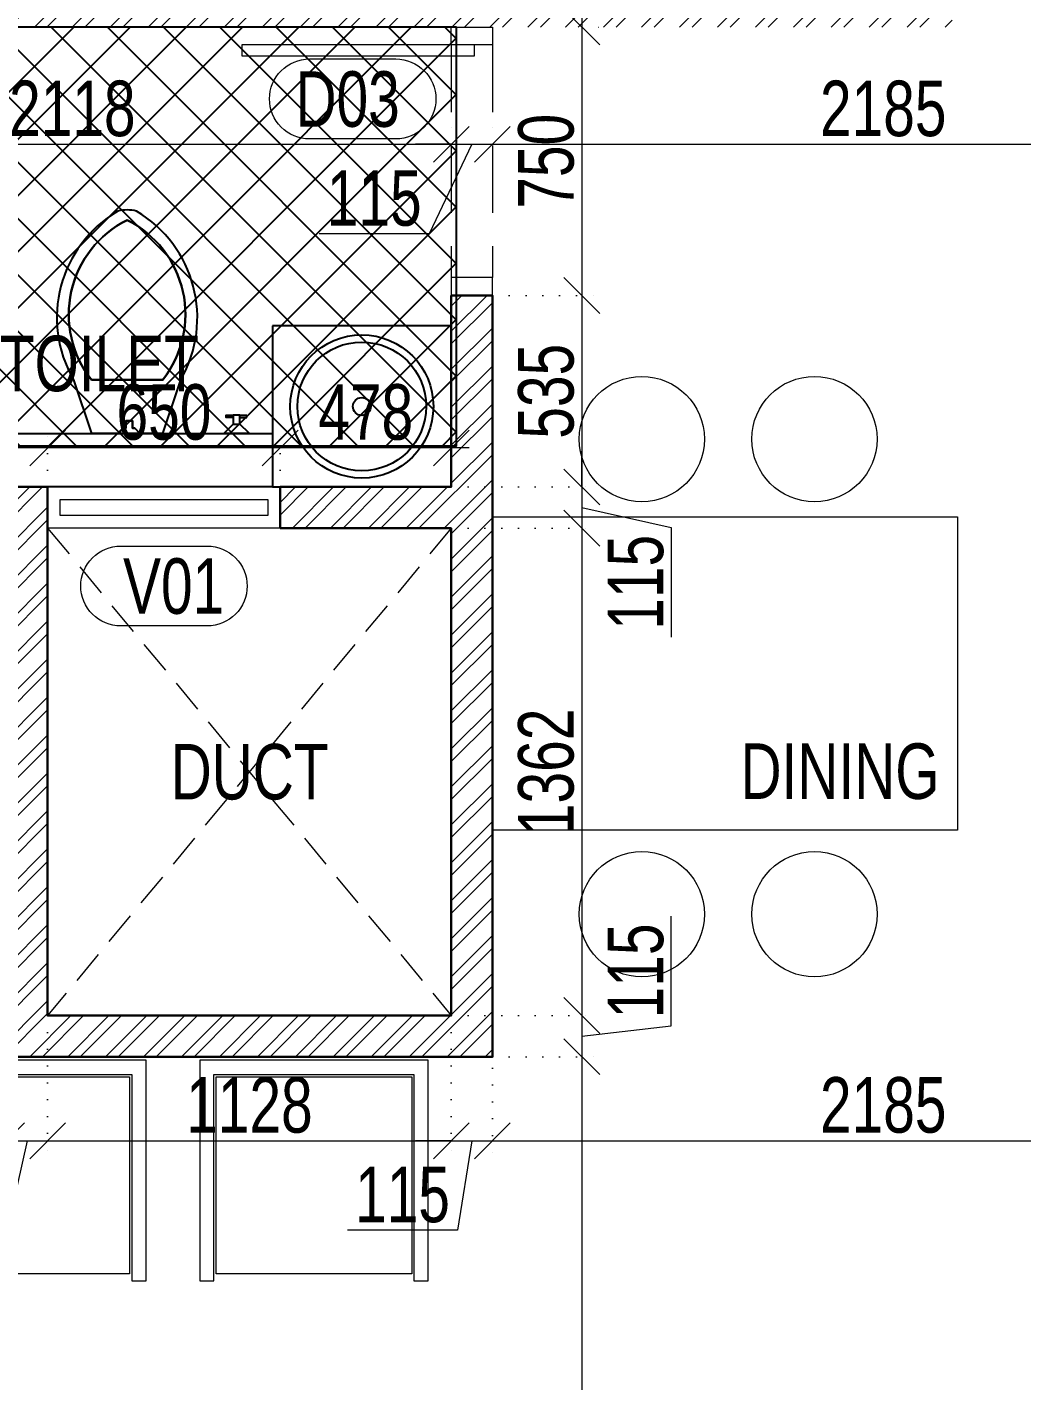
# Model space of a CAD drawing. Header units: inches. Extents: x 785882 to 928568, y 496782 to 576896.
# Drawn here: x 838634 to 841415, y 518159 to 521942 of the extents above; entities that cross this region are included whole.
import ezdxf
from ezdxf.enums import TextEntityAlignment as Align

# ---------------------------------------------------------------- set-up
doc = ezdxf.new("R2010")
doc.units = ezdxf.units.IN
doc.header["$LTSCALE"] = 750
doc.header["$MEASUREMENT"] = 0
for name, pattern in [('DOT', [0.25, 0, -0.25]), ('HIDDEN', [0.375, 0.25, -0.125]), ('HIDDEN2', [0.1875, 0.125, -0.0625])]:
    doc.linetypes.add(name, pattern=pattern)
for name, color, linetype, lineweight in [('d-fur', 250, 'Continuous', 9), ('DIMENSION WORKING-MSA', 222, 'Continuous', 13), ('DOOR NO-MSA', 4, 'Continuous', 9), ('DOOR-MSA', 50, 'Continuous', 13), ('DOTTED LINE-MSA', 3, 'HIDDEN2', 13), ('FURNITURE-MSA', 251, 'Continuous', 5), ('TEXT ROOM NAME-MSA', 210, 'Continuous', 13), ('WALL HATCH-MSA', 251, 'Continuous', 9), ('WALL-MSA', 32, 'Continuous', 30), ('WINDOE NO-MAS', 4, 'Continuous', 9), ('WINDOW-MSA', 50, 'Continuous', 13)]:
    doc.layers.add(name, color=color, linetype=linetype, lineweight=lineweight)
doc.layers.add('HATCH-SUNK 300MM-MSA', color=47, linetype='Continuous')
doc.layers.add('P.FIXTURE', color=7, linetype='Continuous')
doc.styles.add('AR', font='swisscl.ttf')
doc.styles.add('Arial-Reg', font='swisscl.ttf', dxfattribs={"height": 155})
doc.styles.add('Arial-Reg+0.8Sc', font='swisscl.ttf')
doc.styles.add('MtXpl_Swis721_LtCn_B', font='swisscl.ttf')
doc.dimstyles.new('WORKING DIM', dxfattribs={"dimtxt": 155, "dimasz": 100, "dimexe": 50, "dimexo": 0, "dimgap": 20, "dimtad": 1, "dimdec": 0, "dimzin": 0, "dimdsep": 46, "dimtxsty": 'AR', "dimblk": 'OBLIQUE', "dimcen": 0.09, "dimdle": 50, "dimclrd": 256, "dimclre": 250, "dimclrt": 256, "dimadec": 0, "dimazin": 0, "dimtfac": 1, "dimtdec": 0, "dimtofl": 0, "dimtmove": 1, "dimatfit": 0, "dimfxl": 1, "dimtolj": 1, "dimtzin": 0, "dimlwd": -1, "dimlwe": -1, "dimarcsym": 0})

# ---------------------------------------------------------------- blocks, each defined once
blk = doc.blocks.new('t4tgg34')
for points in [[(375405.3, -62759.1), (375390.8, -62744.6), (375390.8, -62738.4), (375370.8, -62738.4), (375370.8, -62719.7), (375390.8, -62719.7), (375390.8, -62713.4), (375405.3, -62699), (375405.3, -62635.1), (375255.5, -62585.2, 0.412342), (374784.6, -62708.9, 0.132891), (374784.6, -62761, 0.412336), (375255.5, -62884.7), (375405.3, -62834.8)], [(375255.5, -62834.8, -0.475238), (374809.5, -62734.9, -0.475243), (375255.5, -62635.1)]]:
    blk.add_lwpolyline(points, format="xyb", close=True)
blk.add_lwpolyline([(375255.5, -62834.8), (375255.5, -62635.1, 0.475243), (374809.5, -62734.9, 0.475238), (375255.5, -62834.8, 0.489246)], format="xyb")
blk.add_lwpolyline([(375405.3, -62635.1), (375405.3, -62699), (375390.8, -62713.4), (375390.8, -62719.7), (375370.8, -62719.7), (375370.8, -62738.4), (375390.8, -62738.4), (375390.8, -62744.6), (375405.3, -62759.1), (375405.3, -62699), (375405.3, -62834.8)])
blk = doc.blocks.new('9')
at = {"linetype": 'Continuous'}
for p, q in [((709869.5, -390414.7), (709869.5, -390433.8)), ((709875.9, -390414.7), (709875.9, -390433.8)), ((709875.9, -390433.8), (709869.5, -390433.8))]:
    blk.add_line(p, q, dxfattribs=at)
for points in [[(709875.9, -390395.7), (709875.9, -390376.6), (709869.5, -390376.6), (709869.5, -390395.7)], [(709894.9, -390395.7), (709920.3, -390370.3), (709920.3, -390440.1), (709894.9, -390414.7)]]:
    blk.add_lwpolyline(points, dxfattribs=at)
blk.add_lwpolyline([(709894.9, -390414.7), (709869.5, -390414.7), (709869.5, -390395.7), (709894.9, -390395.7)], close=True, dxfattribs=at)
blk = doc.blocks.new('A$Ca69f7aba')
at = {"layer": 'WINDOW-MSA', "ltscale": 5000}
for points in [[(-750, 0), (-700, 0), (-700, -115), (-750, -115)], [(0, 0), (-50, 0), (-50, -115), (0, -115)], [(-50, -50), (-50, -700), (-80, -700), (-80, -50)]]:
    blk.add_lwpolyline(points, close=True, dxfattribs=at)
at = {"layer": 'WINDOW-MSA', "linetype": 'HIDDEN'}
blk.add_lwpolyline([(-50, 0), (-700, 0)], dxfattribs=at)
at = {"layer": 'WINDOW-MSA', "linetype": 'HIDDEN', "elevation": 0}
blk.add_lwpolyline([(-50, -115), (-700, -115)], dxfattribs=at)
blk = doc.blocks.new('Win-Tag-03')
blk.add_lwpolyline([(-130, 120), (130, 120, -0.414214), (250, 0), (250, 0, -0.414214), (130, -120), (-130, -120, -0.414214), (-250, 0), (-250, 0, -0.414214)], format="xyb", close=True)
blk = doc.blocks.new('_Oblique')
at = {"color": 0, "linetype": 'ByBlock', "lineweight": -2}
blk.add_line((-0.5, -0.5), (0.5, 0.5), dxfattribs=at)
blk = doc.blocks.new('*D890')
at = {"layer": 'Defpoints', "color": 0, "ltscale": 0.25, "transparency": 16777216}
for p in [(840185, 522056.7), (840185, 521941.7), (840185, 521941.7)]:
    blk.add_point(p, dxfattribs=at)
at = {"layer": 'DIMENSION WORKING-MSA', "ltscale": 0.25, "transparency": 16777216}
for p, q in [((840435, 522108.1), (840435, 522415)), ((840185, 522056.7), (840185, 522156.7)), ((840185, 521999.2), (840435, 522108.1)), ((840185, 522056.7), (840185, 521941.7)), ((840185, 521941.7), (840185, 521841.7))]:
    blk.add_line(p, q, dxfattribs=at)
at = {"layer": 'DIMENSION WORKING-MSA', "color": 250, "linetype": 'DOT', "ltscale": 0.25, "transparency": 16777216}
for p, q in [((840185, 522056.7), (840235, 522056.7)), ((840185, 521941.7), (840235, 521941.7))]:
    blk.add_line(p, q, dxfattribs=at)
at = {"layer": 'DIMENSION WORKING-MSA', "ltscale": 0.25, "transparency": 16777216, "xscale": 100, "yscale": 100, "zscale": 100}
for p, rotation in [((840185, 522056.7), 270), ((840185, 521941.7), 90)]:
    blk.add_blockref('_Oblique', p, dxfattribs=dict(at, rotation=rotation))
at = {"layer": 'DIMENSION WORKING-MSA', "ltscale": 0.25, "transparency": 16777216, "insert": (840335.9, 522261.6), "char_height": 155, "attachment_point": 5, "rotation": 90, "style": 'AR'}
blk.add_mtext('\\A1;115', dxfattribs=at)
blk = doc.blocks.new('*D891')
at = {"layer": 'Defpoints', "color": 0, "ltscale": 0.25, "transparency": 16777216}
for p in [(840185, 521941.7), (839935, 521191.7), (840185, 521191.7)]:
    blk.add_point(p, dxfattribs=at)
at = {"layer": 'DIMENSION WORKING-MSA', "ltscale": 0.25, "transparency": 16777216}
blk.add_line((840185, 521991.7), (840185, 521141.7), dxfattribs=at)
at = {"layer": 'DIMENSION WORKING-MSA', "color": 250, "linetype": 'DOT', "ltscale": 0.25, "transparency": 16777216}
for p, q in [((840185, 521941.7), (840135, 521941.7)), ((839935, 521191.7), (840235, 521191.7))]:
    blk.add_line(p, q, dxfattribs=at)
at = {"layer": 'DIMENSION WORKING-MSA', "ltscale": 0.25, "transparency": 16777216, "xscale": 100, "yscale": 100, "zscale": 100}
for p, rotation in [((840185, 521941.7), 90), ((840185, 521191.7), 270)]:
    blk.add_blockref('_Oblique', p, dxfattribs=dict(at, rotation=rotation))
at = {"layer": 'DIMENSION WORKING-MSA', "ltscale": 0.25, "transparency": 16777216, "insert": (840085.6, 521566.7), "char_height": 155, "attachment_point": 5, "rotation": 90, "style": 'AR'}
blk.add_mtext('\\A1;750', dxfattribs=at)
blk = doc.blocks.new('*D892')
at = {"layer": 'Defpoints', "color": 0, "ltscale": 0.25, "transparency": 16777216}
for p in [(839935, 521191.7), (839820, 520656.7), (840185, 520656.7)]:
    blk.add_point(p, dxfattribs=at)
at = {"layer": 'DIMENSION WORKING-MSA', "ltscale": 0.25, "transparency": 16777216}
blk.add_line((840185, 521241.7), (840185, 520606.7), dxfattribs=at)
at = {"layer": 'DIMENSION WORKING-MSA', "color": 250, "linetype": 'DOT', "ltscale": 0.25, "transparency": 16777216}
for p, q in [((839935, 521191.7), (840235, 521191.7)), ((839820, 520656.7), (840235, 520656.7))]:
    blk.add_line(p, q, dxfattribs=at)
at = {"layer": 'DIMENSION WORKING-MSA', "ltscale": 0.25, "transparency": 16777216, "xscale": 100, "yscale": 100, "zscale": 100}
for p, rotation in [((840185, 521191.7), 90), ((840185, 520656.7), 270)]:
    blk.add_blockref('_Oblique', p, dxfattribs=dict(at, rotation=rotation))
at = {"layer": 'DIMENSION WORKING-MSA', "ltscale": 0.25, "transparency": 16777216, "insert": (840085.5, 520924.2), "char_height": 155, "attachment_point": 5, "rotation": 90, "style": 'AR'}
blk.add_mtext('\\A1;535', dxfattribs=at)
blk = doc.blocks.new('*D893')
at = {"layer": 'Defpoints', "color": 0, "ltscale": 0.25, "transparency": 16777216}
for p in [(839820, 520656.7), (839820, 520541.7), (840185, 520541.7)]:
    blk.add_point(p, dxfattribs=at)
at = {"layer": 'DIMENSION WORKING-MSA', "ltscale": 0.25, "transparency": 16777216}
for p, q in [((840185, 520656.7), (840185, 520756.7)), ((840185, 520656.7), (840185, 520541.7)), ((840185, 520599.2), (840435, 520543.8)), ((840435, 520543.8), (840435, 520237)), ((840185, 520541.7), (840185, 520441.7))]:
    blk.add_line(p, q, dxfattribs=at)
at = {"layer": 'DIMENSION WORKING-MSA', "color": 250, "linetype": 'DOT', "ltscale": 0.25, "transparency": 16777216}
for p, q in [((839820, 520656.7), (840235, 520656.7)), ((839820, 520541.7), (840235, 520541.7))]:
    blk.add_line(p, q, dxfattribs=at)
at = {"layer": 'DIMENSION WORKING-MSA', "ltscale": 0.25, "transparency": 16777216, "xscale": 100, "yscale": 100, "zscale": 100}
for p, rotation in [((840185, 520656.7), 270), ((840185, 520541.7), 90)]:
    blk.add_blockref('_Oblique', p, dxfattribs=dict(at, rotation=rotation))
at = {"layer": 'DIMENSION WORKING-MSA', "ltscale": 0.25, "transparency": 16777216, "insert": (840335.9, 520390.4), "char_height": 155, "attachment_point": 5, "rotation": 90, "style": 'AR'}
blk.add_mtext('\\A1;115', dxfattribs=at)
blk = doc.blocks.new('*D894')
at = {"layer": 'Defpoints', "color": 0, "ltscale": 0.25, "transparency": 16777216}
for p in [(839820, 520541.7), (839820, 519180), (840185, 519180)]:
    blk.add_point(p, dxfattribs=at)
at = {"layer": 'DIMENSION WORKING-MSA', "ltscale": 0.25, "transparency": 16777216}
blk.add_line((840185, 520591.7), (840185, 519130), dxfattribs=at)
at = {"layer": 'DIMENSION WORKING-MSA', "color": 250, "linetype": 'DOT', "ltscale": 0.25, "transparency": 16777216}
for p, q in [((839820, 520541.7), (840235, 520541.7)), ((839820, 519180), (840235, 519180))]:
    blk.add_line(p, q, dxfattribs=at)
at = {"layer": 'DIMENSION WORKING-MSA', "ltscale": 0.25, "transparency": 16777216, "xscale": 100, "yscale": 100, "zscale": 100}
for p, rotation in [((840185, 520541.7), 90), ((840185, 519180), 270)]:
    blk.add_blockref('_Oblique', p, dxfattribs=dict(at, rotation=rotation))
at = {"layer": 'DIMENSION WORKING-MSA', "ltscale": 0.25, "transparency": 16777216, "insert": (840085.5, 519860.8), "char_height": 155, "attachment_point": 5, "rotation": 90, "style": 'AR'}
blk.add_mtext('\\A1;1362', dxfattribs=at)
blk = doc.blocks.new('*D895')
at = {"layer": 'Defpoints', "color": 0, "ltscale": 0.25, "transparency": 16777216}
for p in [(839820, 519180), (839935, 519065), (840185, 519065)]:
    blk.add_point(p, dxfattribs=at)
at = {"layer": 'DIMENSION WORKING-MSA', "ltscale": 0.25, "transparency": 16777216}
for p, q in [((840435, 519151.3), (840435, 519458.1)), ((840185, 519230), (840185, 519015)), ((840185, 519122.5), (840435, 519151.3))]:
    blk.add_line(p, q, dxfattribs=at)
at = {"layer": 'DIMENSION WORKING-MSA', "color": 250, "linetype": 'DOT', "ltscale": 0.25, "transparency": 16777216}
for p, q in [((839820, 519180), (840235, 519180)), ((839935, 519065), (840235, 519065))]:
    blk.add_line(p, q, dxfattribs=at)
at = {"layer": 'DIMENSION WORKING-MSA', "ltscale": 0.25, "transparency": 16777216, "xscale": 100, "yscale": 100, "zscale": 100}
for p, rotation in [((840185, 519180), 90), ((840185, 519065), 270)]:
    blk.add_blockref('_Oblique', p, dxfattribs=dict(at, rotation=rotation))
at = {"layer": 'DIMENSION WORKING-MSA', "ltscale": 0.25, "transparency": 16777216, "insert": (840335.9, 519304.7), "char_height": 155, "attachment_point": 5, "rotation": 90, "style": 'AR'}
blk.add_mtext('\\A1;115', dxfattribs=at)
blk = doc.blocks.new('*D896')
at = {"layer": 'Defpoints', "color": 0, "ltscale": 0.25, "transparency": 16777216}
for p in [(839935, 519065), (840185, 515845), (840185, 515845)]:
    blk.add_point(p, dxfattribs=at)
at = {"layer": 'DIMENSION WORKING-MSA', "ltscale": 0.25, "transparency": 16777216}
blk.add_line((840185, 519115), (840185, 515795), dxfattribs=at)
at = {"layer": 'DIMENSION WORKING-MSA', "color": 250, "linetype": 'DOT', "ltscale": 0.25, "transparency": 16777216}
for p, q in [((839935, 519065), (840235, 519065)), ((840185, 515845), (840135, 515845))]:
    blk.add_line(p, q, dxfattribs=at)
at = {"layer": 'DIMENSION WORKING-MSA', "ltscale": 0.25, "transparency": 16777216, "xscale": 100, "yscale": 100, "zscale": 100}
for p, rotation in [((840185, 519065), 90), ((840185, 515845), 270)]:
    blk.add_blockref('_Oblique', p, dxfattribs=dict(at, rotation=rotation))
at = {"layer": 'DIMENSION WORKING-MSA', "ltscale": 0.25, "transparency": 16777216, "insert": (840085.5, 517455), "char_height": 155, "attachment_point": 5, "rotation": 90, "style": 'AR'}
blk.add_mtext('\\A1;3220', dxfattribs=at)
blk = doc.blocks.new('*D912')
at = {"layer": 'Defpoints', "color": 0, "ltscale": 0.25, "transparency": 16777216}
for p in [(838577, 519180), (838692, 519180), (838692, 518830)]:
    blk.add_point(p, dxfattribs=at)
at = {"layer": 'DIMENSION WORKING-MSA', "color": 250, "linetype": 'DOT', "ltscale": 0.25, "transparency": 16777216}
for p, q in [((838577, 519180), (838577, 518780)), ((838692, 519180), (838692, 518780))]:
    blk.add_line(p, q, dxfattribs=at)
at = {"layer": 'DIMENSION WORKING-MSA', "ltscale": 0.25, "transparency": 16777216}
for p, q in [((838577, 518830), (838477, 518830)), ((838577, 518830), (838692, 518830)), ((838634.5, 518830), (838579.2, 518580)), ((838692, 518830), (838792, 518830)), ((838579.2, 518580), (838272.3, 518580))]:
    blk.add_line(p, q, dxfattribs=at)
at = {"layer": 'DIMENSION WORKING-MSA', "ltscale": 0.25, "transparency": 16777216, "xscale": 100, "yscale": 100, "zscale": 100}
blk.add_blockref('_Oblique', (838577, 518830), dxfattribs=at)
at = {"layer": 'DIMENSION WORKING-MSA', "ltscale": 0.25, "transparency": 16777216, "xscale": 100, "yscale": 100, "zscale": 100, "rotation": 180}
blk.add_blockref('_Oblique', (838692, 518830), dxfattribs=at)
at = {"layer": 'DIMENSION WORKING-MSA', "ltscale": 0.25, "transparency": 16777216, "insert": (838425.8, 518679), "char_height": 155, "attachment_point": 5, "style": 'AR'}
blk.add_mtext('\\A1;115', dxfattribs=at)
blk = doc.blocks.new('*D913')
at = {"layer": 'Defpoints', "color": 0, "ltscale": 0.25, "transparency": 16777216}
for p in [(838692, 519180), (839820, 519180), (839820, 518830)]:
    blk.add_point(p, dxfattribs=at)
at = {"layer": 'DIMENSION WORKING-MSA', "color": 250, "linetype": 'DOT', "ltscale": 0.25, "transparency": 16777216}
for p, q in [((838692, 519180), (838692, 518780)), ((839820, 519180), (839820, 518780))]:
    blk.add_line(p, q, dxfattribs=at)
at = {"layer": 'DIMENSION WORKING-MSA', "ltscale": 0.25, "transparency": 16777216}
blk.add_line((838642, 518830), (839870, 518830), dxfattribs=at)
at = {"layer": 'DIMENSION WORKING-MSA', "ltscale": 0.25, "transparency": 16777216, "xscale": 100, "yscale": 100, "zscale": 100, "rotation": 180}
blk.add_blockref('_Oblique', (838692, 518830), dxfattribs=at)
at = {"layer": 'DIMENSION WORKING-MSA', "ltscale": 0.25, "transparency": 16777216, "xscale": 100, "yscale": 100, "zscale": 100}
blk.add_blockref('_Oblique', (839820, 518830), dxfattribs=at)
at = {"layer": 'DIMENSION WORKING-MSA', "ltscale": 0.25, "transparency": 16777216, "insert": (839256, 518929.3), "char_height": 155, "attachment_point": 5, "style": 'AR'}
blk.add_mtext('\\A1;1128', dxfattribs=at)
blk = doc.blocks.new('*D914')
at = {"layer": 'Defpoints', "color": 0, "ltscale": 0.25, "transparency": 16777216}
for p in [(839820, 519180), (839935, 519080), (839935, 518830)]:
    blk.add_point(p, dxfattribs=at)
at = {"layer": 'DIMENSION WORKING-MSA', "color": 250, "linetype": 'DOT', "ltscale": 0.25, "transparency": 16777216}
for p, q in [((839820, 519180), (839820, 518780)), ((839935, 519080), (839935, 518780))]:
    blk.add_line(p, q, dxfattribs=at)
at = {"layer": 'DIMENSION WORKING-MSA', "ltscale": 0.25, "transparency": 16777216}
for p, q in [((839820, 518830), (839720, 518830)), ((839820, 518830), (839935, 518830)), ((839877.5, 518830), (839837.2, 518580)), ((839935, 518830), (840035, 518830)), ((839837.2, 518580), (839530.3, 518580))]:
    blk.add_line(p, q, dxfattribs=at)
at = {"layer": 'DIMENSION WORKING-MSA', "ltscale": 0.25, "transparency": 16777216, "xscale": 100, "yscale": 100, "zscale": 100}
blk.add_blockref('_Oblique', (839820, 518830), dxfattribs=at)
at = {"layer": 'DIMENSION WORKING-MSA', "ltscale": 0.25, "transparency": 16777216, "xscale": 100, "yscale": 100, "zscale": 100, "rotation": 180}
blk.add_blockref('_Oblique', (839935, 518830), dxfattribs=at)
at = {"layer": 'DIMENSION WORKING-MSA', "ltscale": 0.25, "transparency": 16777216, "insert": (839683.8, 518679), "char_height": 155, "attachment_point": 5, "style": 'AR'}
blk.add_mtext('\\A1;115', dxfattribs=at)
blk = doc.blocks.new('*D915')
at = {"layer": 'Defpoints', "color": 0, "ltscale": 0.25, "transparency": 16777216}
for p in [(842119.6, 519231.9), (839935, 519080), (842119.6, 518830)]:
    blk.add_point(p, dxfattribs=at)
at = {"layer": 'DIMENSION WORKING-MSA', "color": 250, "linetype": 'DOT', "ltscale": 0.25, "transparency": 16777216}
for p, q in [((842119.6, 519231.9), (842119.6, 518780)), ((839935, 519080), (839935, 518780))]:
    blk.add_line(p, q, dxfattribs=at)
at = {"layer": 'DIMENSION WORKING-MSA', "ltscale": 0.25, "transparency": 16777216}
blk.add_line((839885, 518830), (842169.6, 518830), dxfattribs=at)
at = {"layer": 'DIMENSION WORKING-MSA', "ltscale": 0.25, "transparency": 16777216, "xscale": 100, "yscale": 100, "zscale": 100, "rotation": 180}
blk.add_blockref('_Oblique', (839935, 518830), dxfattribs=at)
at = {"layer": 'DIMENSION WORKING-MSA', "ltscale": 0.25, "transparency": 16777216, "xscale": 100, "yscale": 100, "zscale": 100}
blk.add_blockref('_Oblique', (842119.6, 518830), dxfattribs=at)
at = {"layer": 'DIMENSION WORKING-MSA', "ltscale": 0.25, "transparency": 16777216, "insert": (841027.3, 518929.3), "char_height": 155, "attachment_point": 5, "style": 'AR'}
blk.add_mtext('\\A1;2185', dxfattribs=at)
blk = doc.blocks.new('*D944')
at = {"layer": 'Defpoints', "color": 0, "ltscale": 0.25, "transparency": 16777216}
for p in [(837702.1, 521614.1), (839820, 521614.1), (839820, 521614.1)]:
    blk.add_point(p, dxfattribs=at)
at = {"layer": 'DIMENSION WORKING-MSA', "color": 250, "linetype": 'DOT', "ltscale": 0.25, "transparency": 16777216}
for p, q in [((837702.1, 521614.1), (837702.1, 521664.1)), ((839820, 521614.1), (839820, 521664.1))]:
    blk.add_line(p, q, dxfattribs=at)
at = {"layer": 'DIMENSION WORKING-MSA', "ltscale": 0.25, "transparency": 16777216}
blk.add_line((837652.1, 521614.1), (839870, 521614.1), dxfattribs=at)
at = {"layer": 'DIMENSION WORKING-MSA', "ltscale": 0.25, "transparency": 16777216, "xscale": 100, "yscale": 100, "zscale": 100, "rotation": 180}
blk.add_blockref('_Oblique', (837702.1, 521614.1), dxfattribs=at)
at = {"layer": 'DIMENSION WORKING-MSA', "ltscale": 0.25, "transparency": 16777216, "xscale": 100, "yscale": 100, "zscale": 100}
blk.add_blockref('_Oblique', (839820, 521614.1), dxfattribs=at)
at = {"layer": 'DIMENSION WORKING-MSA', "ltscale": 0.25, "transparency": 16777216, "insert": (838761, 521713.4), "char_height": 155, "attachment_point": 5, "style": 'AR'}
blk.add_mtext('\\A1;2118', dxfattribs=at)
blk = doc.blocks.new('*D945')
at = {"layer": 'Defpoints', "color": 0, "ltscale": 0.25, "transparency": 16777216}
for p in [(839820, 521614.1), (839935, 521614.1), (839935, 521614.1)]:
    blk.add_point(p, dxfattribs=at)
at = {"layer": 'DIMENSION WORKING-MSA', "color": 250, "linetype": 'DOT', "ltscale": 0.25, "transparency": 16777216}
for p, q in [((839820, 521614.1), (839820, 521664.1)), ((839935, 521614.1), (839935, 521664.1))]:
    blk.add_line(p, q, dxfattribs=at)
at = {"layer": 'DIMENSION WORKING-MSA', "ltscale": 0.25, "transparency": 16777216}
for p, q in [((839820, 521614.1), (839720, 521614.1)), ((839877.5, 521614.1), (839758.2, 521364.1)), ((839820, 521614.1), (839935, 521614.1)), ((839935, 521614.1), (840035, 521614.1)), ((839758.2, 521364.1), (839451.3, 521364.1))]:
    blk.add_line(p, q, dxfattribs=at)
at = {"layer": 'DIMENSION WORKING-MSA', "ltscale": 0.25, "transparency": 16777216, "xscale": 100, "yscale": 100, "zscale": 100}
blk.add_blockref('_Oblique', (839820, 521614.1), dxfattribs=at)
at = {"layer": 'DIMENSION WORKING-MSA', "ltscale": 0.25, "transparency": 16777216, "xscale": 100, "yscale": 100, "zscale": 100, "rotation": 180}
blk.add_blockref('_Oblique', (839935, 521614.1), dxfattribs=at)
at = {"layer": 'DIMENSION WORKING-MSA', "ltscale": 0.25, "transparency": 16777216, "insert": (839604.8, 521463.1), "char_height": 155, "attachment_point": 5, "style": 'AR'}
blk.add_mtext('\\A1;115', dxfattribs=at)
blk = doc.blocks.new('*D946')
at = {"layer": 'Defpoints', "color": 0, "ltscale": 0.25, "transparency": 16777216}
for p in [(839935, 521614.1), (842119.6, 521614.1), (842119.6, 521614.1)]:
    blk.add_point(p, dxfattribs=at)
at = {"layer": 'DIMENSION WORKING-MSA', "color": 250, "linetype": 'DOT', "ltscale": 0.25, "transparency": 16777216}
for p, q in [((839935, 521614.1), (839935, 521664.1)), ((842119.6, 521614.1), (842119.6, 521664.1))]:
    blk.add_line(p, q, dxfattribs=at)
at = {"layer": 'DIMENSION WORKING-MSA', "ltscale": 0.25, "transparency": 16777216}
blk.add_line((839885, 521614.1), (842169.6, 521614.1), dxfattribs=at)
at = {"layer": 'DIMENSION WORKING-MSA', "ltscale": 0.25, "transparency": 16777216, "xscale": 100, "yscale": 100, "zscale": 100, "rotation": 180}
blk.add_blockref('_Oblique', (839935, 521614.1), dxfattribs=at)
at = {"layer": 'DIMENSION WORKING-MSA', "ltscale": 0.25, "transparency": 16777216, "xscale": 100, "yscale": 100, "zscale": 100}
blk.add_blockref('_Oblique', (842119.6, 521614.1), dxfattribs=at)
at = {"layer": 'DIMENSION WORKING-MSA', "ltscale": 0.25, "transparency": 16777216, "insert": (841027.3, 521713.4), "char_height": 155, "attachment_point": 5, "style": 'AR'}
blk.add_mtext('\\A1;2185', dxfattribs=at)
blk = doc.blocks.new('A$C59c041b7')
at = {"layer": 'HATCH-SUNK 300MM-MSA', "transparency": 33554559}
h = blk.add_hatch(dxfattribs=at)
h.set_pattern_fill('ANSI37', color=256, scale=35)
h.set_pattern_definition([(45, (0, 0), (-78.57724, 78.57724), []), (135, (0, 0), (-78.57724, -78.57724), [])])
h.paths.add_polyline_path([(13525.3, -41262.3), (11507.4, -41262.3), (11507.6, -42432.3), (13525.5, -42432.3)])
at = {"layer": 'HATCH-SUNK 300MM-MSA'}
blk.add_lwpolyline([(13525.3, -41262.3), (11507.4, -41262.3), (11507.6, -42432.3), (13525.5, -42432.3)], close=True, dxfattribs=at)
blk = doc.blocks.new('A$Caebde61c')
at = {"layer": 'FURNITURE-MSA'}
blk.add_lwpolyline([(14925.5, -43505.7), (13625.5, -43505.7), (13625.5, -42630.7), (14925.5, -42630.7)], close=True, dxfattribs=at)
for centre in [(14043.1, -42413.4), (14525.5, -42413.4), (14043.1, -43741), (14525.5, -43741)]:
    blk.add_circle(centre, 175, dxfattribs=at)
blk = doc.blocks.new('*D1215')
at = {"layer": 'Defpoints', "color": 0, "ltscale": 0.25, "transparency": 16777216}
for p in [(837702.1, 520765.8), (837702.1, 520656.7), (838692, 520656.7)]:
    blk.add_point(p, dxfattribs=at)
at = {"layer": 'DIMENSION WORKING-MSA', "color": 250, "linetype": 'DOT', "ltscale": 0.25, "transparency": 16777216}
for p, q in [((837702.1, 520656.7), (837702.1, 520815.8)), ((838692, 520656.7), (838692, 520815.8))]:
    blk.add_line(p, q, dxfattribs=at)
at = {"layer": 'DIMENSION WORKING-MSA', "ltscale": 0.25, "transparency": 16777216}
blk.add_line((838742, 520765.8), (837652.1, 520765.8), dxfattribs=at)
at = {"layer": 'DIMENSION WORKING-MSA', "ltscale": 0.25, "transparency": 16777216, "xscale": 100, "yscale": 100, "zscale": 100, "rotation": 180}
blk.add_blockref('_Oblique', (837702.1, 520765.8), dxfattribs=at)
at = {"layer": 'DIMENSION WORKING-MSA', "ltscale": 0.25, "transparency": 16777216, "xscale": 100, "yscale": 100, "zscale": 100}
blk.add_blockref('_Oblique', (838692, 520765.8), dxfattribs=at)
at = {"layer": 'DIMENSION WORKING-MSA', "ltscale": 0.25, "transparency": 16777216, "insert": (838197, 520865.2), "char_height": 155, "attachment_point": 5, "style": 'AR'}
blk.add_mtext('\\A1;990', dxfattribs=at)
blk = doc.blocks.new('*D1216')
at = {"layer": 'Defpoints', "color": 0, "ltscale": 0.25, "transparency": 16777216}
for p in [(838692, 520765.8), (838692, 520656.7), (839342, 520656.7)]:
    blk.add_point(p, dxfattribs=at)
at = {"layer": 'DIMENSION WORKING-MSA', "color": 250, "linetype": 'DOT', "ltscale": 0.25, "transparency": 16777216}
for p, q in [((838692, 520656.7), (838692, 520815.8)), ((839342, 520656.7), (839342, 520815.8))]:
    blk.add_line(p, q, dxfattribs=at)
at = {"layer": 'DIMENSION WORKING-MSA', "ltscale": 0.25, "transparency": 16777216}
blk.add_line((839392, 520765.8), (838642, 520765.8), dxfattribs=at)
at = {"layer": 'DIMENSION WORKING-MSA', "ltscale": 0.25, "transparency": 16777216, "xscale": 100, "yscale": 100, "zscale": 100, "rotation": 180}
blk.add_blockref('_Oblique', (838692, 520765.8), dxfattribs=at)
at = {"layer": 'DIMENSION WORKING-MSA', "ltscale": 0.25, "transparency": 16777216, "xscale": 100, "yscale": 100, "zscale": 100}
blk.add_blockref('_Oblique', (839342, 520765.8), dxfattribs=at)
at = {"layer": 'DIMENSION WORKING-MSA', "ltscale": 0.25, "transparency": 16777216, "insert": (839017, 520865.2), "char_height": 155, "attachment_point": 5, "style": 'AR'}
blk.add_mtext('\\A1;650', dxfattribs=at)
blk = doc.blocks.new('*D1217')
at = {"layer": 'Defpoints', "color": 0, "ltscale": 0.25, "transparency": 16777216}
for p in [(839342, 520765.8), (839342, 520656.7), (839820, 520656.7)]:
    blk.add_point(p, dxfattribs=at)
at = {"layer": 'DIMENSION WORKING-MSA', "color": 250, "linetype": 'DOT', "ltscale": 0.25, "transparency": 16777216}
for p, q in [((839342, 520656.7), (839342, 520815.8)), ((839820, 520656.7), (839820, 520815.8))]:
    blk.add_line(p, q, dxfattribs=at)
at = {"layer": 'DIMENSION WORKING-MSA', "ltscale": 0.25, "transparency": 16777216}
blk.add_line((839870, 520765.8), (839292, 520765.8), dxfattribs=at)
at = {"layer": 'DIMENSION WORKING-MSA', "ltscale": 0.25, "transparency": 16777216, "xscale": 100, "yscale": 100, "zscale": 100, "rotation": 180}
blk.add_blockref('_Oblique', (839342, 520765.8), dxfattribs=at)
at = {"layer": 'DIMENSION WORKING-MSA', "ltscale": 0.25, "transparency": 16777216, "xscale": 100, "yscale": 100, "zscale": 100}
blk.add_blockref('_Oblique', (839820, 520765.8), dxfattribs=at)
at = {"layer": 'DIMENSION WORKING-MSA', "ltscale": 0.25, "transparency": 16777216, "insert": (839581, 520865.2), "char_height": 155, "attachment_point": 5, "style": 'AR'}
blk.add_mtext('\\A1;478', dxfattribs=at)

msp = doc.modelspace()

# ---------------------------------------------------------------- hatches: boundary and pattern name
at = {"layer": 'WALL HATCH-MSA'}
h = msp.add_hatch(dxfattribs=at)
h.set_pattern_fill('ANSI32', color=256, scale=200)
h.paths.add_polyline_path([(841149.6, 525140.7), (841149.6, 525255.7), (837837.7, 525255.7), (837837.7, 525140.7), (838501.5, 525140.7), (838501.5, 522171.7), (837587.1, 522171.7), (837587.1, 520541.7), (838577, 520541.7), (838577, 520045), (837587.1, 520045), (837587.1, 519930), (838577, 519930), (838577, 519180), (837587.1, 519180), (837587.1, 515730), (837817.1, 515730), (837817.1, 515845), (837702.1, 515845), (837702.1, 519065), (839935, 519065), (839935, 521191.7), (839820, 521191.7), (839820, 520656.7), (839342, 520656.7), (839342, 520541.7), (839820, 520541.7), (839820, 519180), (838692, 519180), (838692, 520656.7), (837702.1, 520656.7), (837702.1, 521941.7), (841219.6, 521941.7), (841219.6, 522056.7), (838616.5, 522056.7), (838616.5, 525140.7)])

# ---------------------------------------------------------------- linework, layer by layer
at = {"layer": 'd-fur', "ltscale": 100}
for points in [[(838328.2, 518438.8), (838368.2, 518438.8), (838368.2, 519015), (838926.9, 519015), (838926.9, 518438.8), (838966.9, 518438.8), (838966.9, 519055), (838328.2, 519055)], [(839116.9, 518438.8), (839156.9, 518438.8), (839156.9, 519015), (839715.6, 519015), (839715.6, 518438.8), (839755.6, 518438.8), (839755.6, 519055), (839116.9, 519055)], [(838920.9, 518458.8), (838374.2, 518458.8), (838374.2, 519009), (838920.9, 519009)], [(839709.6, 518458.8), (839162.9, 518458.8), (839162.9, 519009), (839709.6, 519009)]]:
    msp.add_lwpolyline(points, close=True, dxfattribs=at)
at = {"layer": 'DOTTED LINE-MSA'}
for p, q in [((838692, 520541.7), (839820, 519180)), ((839820, 520541.7), (838692, 519180))]:
    msp.add_line(p, q, dxfattribs=at)
at = {"layer": 'P.FIXTURE'}
for points in [[(839320, 521106.7), (839320, 520656.7), (839820, 520656.7), (839820, 521106.7)], [(838470, 520806.6), (839320, 520806.6), (839320, 520656.7), (838470, 520656.7)]]:
    msp.add_lwpolyline(points, close=True, dxfattribs=at)
for radius in [200, 180, 25]:
    msp.add_circle((839570, 520881.7), radius, dxfattribs=at)
at = {"layer": 'WALL-MSA'}
for p, q in [((839935, 521191.7), (839820, 521191.7)), ((839820, 520656.7), (839820, 521191.7)), ((839935, 519065), (839935, 521191.7)), ((838692, 520656.7), (837702.1, 520656.7)), ((838692, 519180), (838692, 520656.7)), ((839820, 520656.7), (839342, 520656.7)), ((839342, 520541.7), (839342, 520656.7)), ((839820, 520541.7), (839342, 520541.7)), ((839820, 519180), (839820, 520541.7)), ((839820, 519180), (838692, 519180)), ((839935, 519065), (837702.1, 519065))]:
    msp.add_line(p, q, dxfattribs=at)
at = {"layer": 'WINDOW-MSA'}
for p, q in [((839342, 520656.7), (838692, 520656.7)), ((839342, 520541.7), (838692, 520541.7))]:
    msp.add_line(p, q, dxfattribs=at)
msp.add_lwpolyline([(838727, 520621.7), (839307, 520621.7), (839307, 520576.7), (838727, 520576.7)], close=True, dxfattribs=at)

# ---------------------------------------------------------------- block references
at = {"layer": 'DOOR NO-MSA', "xscale": 0.9300595238095237, "yscale": 0.9300595238095237, "zscale": 0.9300595238095237}
msp.add_blockref('Win-Tag-03', (839544.6, 521740.9, 0), dxfattribs=at)
at = {"layer": 'DOOR-MSA', "xscale": -1, "rotation": 270}
msp.add_blockref('A$Ca69f7aba', (839935, 521941.7, 0), dxfattribs=at)
at = {"layer": 'FURNITURE-MSA'}
msp.add_blockref('A$Caebde61c', (826309.5, 563204), dxfattribs=at)
at = {"layer": 'HATCH-SUNK 300MM-MSA'}
msp.add_blockref('A$C59c041b7', (826309.5, 563204), dxfattribs=at)
at = {"layer": 'P.FIXTURE', "rotation": 270}
msp.add_blockref('t4tgg34', (901649, 896211.9), dxfattribs=at)
at = {"layer": 'P.FIXTURE', "xscale": -1, "rotation": 90}
msp.add_blockref('9', (448814.8, 1230727.1), dxfattribs=at)
at = {"layer": 'WINDOE NO-MAS', "xscale": 0.9300595238095237, "yscale": 0.9300595238095237, "zscale": 0.9300595238095237}
msp.add_blockref('Win-Tag-03', (839017, 520380), dxfattribs=at)

# ---------------------------------------------------------------- texts
at = {"layer": 'DOOR NO-MSA', "style": 'Arial-Reg+0.8Sc'}
msp.add_text('D03', height=155, dxfattribs=at).set_placement((839530.4, 521740.6, 0), align=Align.MIDDLE_CENTER)
at = {"layer": 'TEXT ROOM NAME-MSA', "lineweight": 0}
for s, style, p in [('TOILET', 'MtXpl_Swis721_LtCn_B', (838558.4, 520924.4, 0)), ('DUCT', 'Arial-Reg', (839036, 519783.8)), ('DINING', 'MtXpl_Swis721_LtCn_B', (840628.5, 519785.3, 0))]:
    msp.add_text(s, height=155, dxfattribs=dict(at, style=style)).set_placement(p)
at = {"layer": 'WINDOE NO-MAS', "style": 'Arial-Reg+0.8Sc'}
msp.add_text('V01', height=155, dxfattribs=at).set_placement((839044.2, 520380), align=Align.MIDDLE_CENTER)

# ---------------------------------------------------------------- dimensions: what is measured, and where the dimension line sits
at = {"layer": 'DIMENSION WORKING-MSA', "ltscale": 0.25}
for base, p1, p2, angle, picture, middle in [((840185, 521941.7), (840185, 522056.7), (840185, 521941.7), 270, '*D890', (840435, 522128.1)), ((839935, 521614.1), (839820, 521614.1), (839935, 521614.1), 180, '*D945', (839738.2, 521364.1)), ((840185, 520541.7), (839820, 520656.7), (839820, 520541.7), 270, '*D893', (840435, 520523.8)), ((840185, 519065), (839820, 519180), (839935, 519065), 270, '*D895', (840435, 519171.3)), ((838692, 518830), (838577, 519180), (838692, 519180), 180, '*D912', (838559.2, 518580)), ((839935, 518830), (839820, 519180), (839935, 519080), 180, '*D914', (839817.2, 518580))]:
    dim = msp.add_linear_dim(base=base, p1=p1, p2=p2, angle=angle, dimstyle='WORKING DIM', dxfattribs=at)
    dim.commit()
    dim.dimension.update_dxf_attribs({"geometry": picture, "text_midpoint": middle, "dimtype": 160})
for base, p1, p2, angle, picture, middle in [((840185, 521191.7), (840185, 521941.7), (839935, 521191.7), 270, '*D891', (840085.6, 521566.7)), ((839820, 521614.1), (837702.1, 521614.1), (839820, 521614.1), 180, '*D944', (838761, 521713.4)), ((842119.6, 521614.1), (839935, 521614.1), (842119.6, 521614.1), 180, '*D946', (841027.3, 521713.4)), ((840185, 520656.7), (839935, 521191.7), (839820, 520656.7), 270, '*D892', (840085.5, 520924.2)), ((840185, 519180), (839820, 520541.7), (839820, 519180), 270, '*D894', (840085.5, 519860.8)), ((842119.6, 518830), (839935, 519080), (842119.6, 519231.9), 180, '*D915', (841027.3, 518929.3)), ((839820, 518830), (838692, 519180), (839820, 519180), 180, '*D913', (839256, 518929.3)), ((840185, 515845), (839935, 519065), (840185, 515845), 270, '*D896', (840085.5, 517455))]:
    dim = msp.add_linear_dim(base=base, p1=p1, p2=p2, angle=angle, dimstyle='WORKING DIM', dxfattribs=at)
    dim.commit()
    dim.dimension.update_dxf_attribs({"geometry": picture, "text_midpoint": middle})
for base, p1, p2, picture, middle in [((837702.1, 520765.8), (838692, 520656.7), (837702.1, 520656.7), '*D1215', (838197, 520865.2)), ((838692, 520765.8), (839342, 520656.7), (838692, 520656.7), '*D1216', (839017, 520865.2)), ((839342, 520765.8), (839820, 520656.7), (839342, 520656.7), '*D1217', (839581, 520865.2))]:
    dim = msp.add_linear_dim(base=base, p1=p1, p2=p2, dimstyle='WORKING DIM', dxfattribs=at)
    dim.commit()
    dim.dimension.update_dxf_attribs({"geometry": picture, "text_midpoint": middle})

doc.saveas('drawing.dxf')
